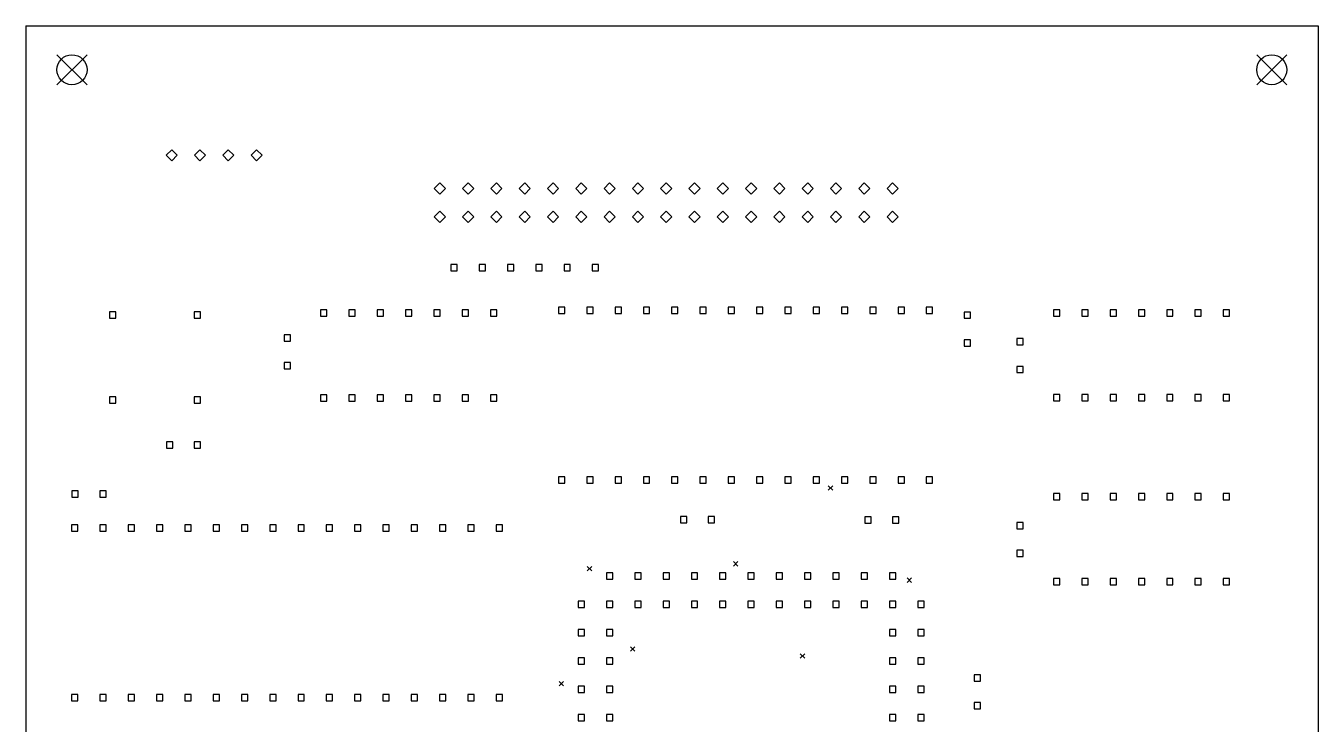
# Model space of a CAD drawing. Extents: x 98 to 216, y -166 to -40.
# Drawn here: x 100 to 216, y -102.7 to -40 of the extents above; entities that cross this region are included whole.
import ezdxf

# ---------------------------------------------------------------- set-up
doc = ezdxf.new("R2010")
doc.units = 0
doc.layers.add('BLACK', color=7, linetype='CONTINUOUS')

msp = doc.modelspace()

# ---------------------------------------------------------------- linework, layer by layer
at = {"layer": 'BLACK', "linetype": 'CONTINUOUS'}
for p, q in [((100, -40), (216, -40)), ((100, -40), (100, -135)), ((216, -40), (216, -135)), ((102.79, -42.592), (105.49, -45.292)), ((105.49, -42.592), (102.79, -45.292)), ((210.486, -42.592), (213.186, -45.292)), ((213.186, -42.592), (210.486, -45.292)), ((113.091, -51.119), (112.591, -51.619)), ((112.591, -51.619), (113.091, -52.119)), ((113.591, -51.619), (113.091, -51.119)), ((113.091, -52.119), (113.591, -51.619)), ((115.631, -51.119), (115.131, -51.619)), ((115.131, -51.619), (115.631, -52.119)), ((116.131, -51.619), (115.631, -51.119)), ((115.631, -52.119), (116.131, -51.619)), ((118.171, -51.119), (117.671, -51.619)), ((117.671, -51.619), (118.171, -52.119)), ((118.671, -51.619), (118.171, -51.119)), ((118.171, -52.119), (118.671, -51.619)), ((120.711, -51.119), (120.211, -51.619)), ((120.211, -51.619), (120.711, -52.119)), ((121.211, -51.619), (120.711, -51.119)), ((120.711, -52.119), (121.211, -51.619)), ((137.16, -54.11), (136.66, -54.61)), ((137.66, -54.61), (137.16, -54.11)), ((139.7, -54.11), (139.2, -54.61)), ((140.2, -54.61), (139.7, -54.11)), ((142.24, -54.11), (141.74, -54.61)), ((142.74, -54.61), (142.24, -54.11)), ((144.78, -54.11), (144.28, -54.61)), ((145.28, -54.61), (144.78, -54.11)), ((147.32, -54.11), (146.82, -54.61)), ((147.82, -54.61), (147.32, -54.11)), ((149.86, -54.11), (149.36, -54.61)), ((150.36, -54.61), (149.86, -54.11)), ((152.4, -54.11), (151.9, -54.61)), ((152.9, -54.61), (152.4, -54.11)), ((154.94, -54.11), (154.44, -54.61)), ((155.44, -54.61), (154.94, -54.11)), ((157.48, -54.11), (156.98, -54.61)), ((157.98, -54.61), (157.48, -54.11)), ((160.02, -54.11), (159.52, -54.61)), ((160.52, -54.61), (160.02, -54.11)), ((162.56, -54.11), (162.06, -54.61)), ((163.06, -54.61), (162.56, -54.11)), ((165.1, -54.11), (164.6, -54.61)), ((165.6, -54.61), (165.1, -54.11)), ((167.64, -54.11), (167.14, -54.61)), ((168.14, -54.61), (167.64, -54.11)), ((170.18, -54.11), (169.68, -54.61)), ((170.68, -54.61), (170.18, -54.11)), ((172.72, -54.11), (172.22, -54.61)), ((173.22, -54.61), (172.72, -54.11)), ((175.26, -54.11), (174.76, -54.61)), ((175.76, -54.61), (175.26, -54.11)), ((177.8, -54.11), (177.3, -54.61)), ((178.3, -54.61), (177.8, -54.11)), ((136.66, -54.61), (137.16, -55.11)), ((137.16, -55.11), (137.66, -54.61)), ((139.2, -54.61), (139.7, -55.11)), ((139.7, -55.11), (140.2, -54.61)), ((141.74, -54.61), (142.24, -55.11)), ((142.24, -55.11), (142.74, -54.61)), ((144.28, -54.61), (144.78, -55.11)), ((144.78, -55.11), (145.28, -54.61)), ((146.82, -54.61), (147.32, -55.11)), ((147.32, -55.11), (147.82, -54.61)), ((149.36, -54.61), (149.86, -55.11)), ((149.86, -55.11), (150.36, -54.61)), ((151.9, -54.61), (152.4, -55.11)), ((152.4, -55.11), (152.9, -54.61)), ((154.44, -54.61), (154.94, -55.11)), ((154.94, -55.11), (155.44, -54.61)), ((156.98, -54.61), (157.48, -55.11)), ((157.48, -55.11), (157.98, -54.61)), ((159.52, -54.61), (160.02, -55.11)), ((160.02, -55.11), (160.52, -54.61)), ((162.06, -54.61), (162.56, -55.11)), ((162.56, -55.11), (163.06, -54.61)), ((164.6, -54.61), (165.1, -55.11)), ((165.1, -55.11), (165.6, -54.61)), ((167.14, -54.61), (167.64, -55.11)), ((167.64, -55.11), (168.14, -54.61)), ((169.68, -54.61), (170.18, -55.11)), ((170.18, -55.11), (170.68, -54.61)), ((172.22, -54.61), (172.72, -55.11)), ((172.72, -55.11), (173.22, -54.61)), ((174.76, -54.61), (175.26, -55.11)), ((175.26, -55.11), (175.76, -54.61)), ((177.3, -54.61), (177.8, -55.11)), ((177.8, -55.11), (178.3, -54.61)), ((137.16, -56.65), (136.66, -57.15)), ((137.66, -57.15), (137.16, -56.65)), ((139.7, -56.65), (139.2, -57.15)), ((140.2, -57.15), (139.7, -56.65)), ((142.24, -56.65), (141.74, -57.15)), ((142.74, -57.15), (142.24, -56.65)), ((144.78, -56.65), (144.28, -57.15)), ((145.28, -57.15), (144.78, -56.65)), ((147.32, -56.65), (146.82, -57.15)), ((147.82, -57.15), (147.32, -56.65)), ((149.86, -56.65), (149.36, -57.15)), ((150.36, -57.15), (149.86, -56.65)), ((152.4, -56.65), (151.9, -57.15)), ((152.9, -57.15), (152.4, -56.65)), ((154.94, -56.65), (154.44, -57.15)), ((155.44, -57.15), (154.94, -56.65)), ((157.48, -56.65), (156.98, -57.15)), ((157.98, -57.15), (157.48, -56.65)), ((160.02, -56.65), (159.52, -57.15)), ((160.52, -57.15), (160.02, -56.65)), ((162.56, -56.65), (162.06, -57.15)), ((163.06, -57.15), (162.56, -56.65)), ((165.1, -56.65), (164.6, -57.15)), ((165.6, -57.15), (165.1, -56.65)), ((167.64, -56.65), (167.14, -57.15)), ((168.14, -57.15), (167.64, -56.65)), ((170.18, -56.65), (169.68, -57.15)), ((170.68, -57.15), (170.18, -56.65)), ((172.72, -56.65), (172.22, -57.15)), ((173.22, -57.15), (172.72, -56.65)), ((175.26, -56.65), (174.76, -57.15)), ((175.76, -57.15), (175.26, -56.65)), ((177.8, -56.65), (177.3, -57.15)), ((178.3, -57.15), (177.8, -56.65)), ((136.66, -57.15), (137.16, -57.65)), ((137.16, -57.65), (137.66, -57.15)), ((139.2, -57.15), (139.7, -57.65)), ((139.7, -57.65), (140.2, -57.15)), ((141.74, -57.15), (142.24, -57.65)), ((142.24, -57.65), (142.74, -57.15)), ((144.28, -57.15), (144.78, -57.65)), ((144.78, -57.65), (145.28, -57.15)), ((146.82, -57.15), (147.32, -57.65)), ((147.32, -57.65), (147.82, -57.15)), ((149.36, -57.15), (149.86, -57.65)), ((149.86, -57.65), (150.36, -57.15)), ((151.9, -57.15), (152.4, -57.65)), ((152.4, -57.65), (152.9, -57.15)), ((154.44, -57.15), (154.94, -57.65)), ((154.94, -57.65), (155.44, -57.15)), ((156.98, -57.15), (157.48, -57.65)), ((157.48, -57.65), (157.98, -57.15)), ((159.52, -57.15), (160.02, -57.65)), ((160.02, -57.65), (160.52, -57.15)), ((162.06, -57.15), (162.56, -57.65)), ((162.56, -57.65), (163.06, -57.15)), ((164.6, -57.15), (165.1, -57.65)), ((165.1, -57.65), (165.6, -57.15)), ((167.14, -57.15), (167.64, -57.65)), ((167.64, -57.65), (168.14, -57.15)), ((169.68, -57.15), (170.18, -57.65)), ((170.18, -57.65), (170.68, -57.15)), ((172.22, -57.15), (172.72, -57.65)), ((172.72, -57.65), (173.22, -57.15)), ((174.76, -57.15), (175.26, -57.65)), ((175.26, -57.65), (175.76, -57.15)), ((177.3, -57.15), (177.8, -57.65)), ((177.8, -57.65), (178.3, -57.15)), ((138.713, -61.4392), (138.147, -61.4392)), ((138.147, -61.4392), (138.147, -62.0048)), ((138.713, -62.0048), (138.713, -61.4392)), ((141.253, -61.4392), (140.687, -61.4392)), ((140.687, -61.4392), (140.687, -62.0048)), ((141.253, -62.0048), (141.253, -61.4392)), ((143.793, -61.4392), (143.227, -61.4392)), ((143.227, -61.4392), (143.227, -62.0048)), ((143.793, -62.0048), (143.793, -61.4392)), ((146.333, -61.4392), (145.767, -61.4392)), ((145.767, -61.4392), (145.767, -62.0048)), ((146.333, -62.0048), (146.333, -61.4392)), ((148.873, -61.4392), (148.307, -61.4392)), ((148.307, -61.4392), (148.307, -62.0048)), ((148.873, -62.0048), (148.873, -61.4392)), ((151.413, -61.4392), (150.847, -61.4392)), ((150.847, -61.4392), (150.847, -62.0048)), ((151.413, -62.0048), (151.413, -61.4392)), ((138.147, -62.0048), (138.713, -62.0048)), ((140.687, -62.0048), (141.253, -62.0048)), ((143.227, -62.0048), (143.793, -62.0048)), ((145.767, -62.0048), (146.333, -62.0048)), ((148.307, -62.0048), (148.873, -62.0048)), ((150.847, -62.0048), (151.413, -62.0048)), ((108.063, -65.6892), (107.497, -65.6892)), ((107.497, -65.6892), (107.497, -66.2548)), ((108.063, -66.2548), (108.063, -65.6892)), ((115.683, -65.6892), (115.117, -65.6892)), ((115.117, -65.6892), (115.117, -66.2548)), ((115.683, -66.2548), (115.683, -65.6892)), ((127.029, -65.5032), (126.463, -65.5032)), ((126.463, -65.5032), (126.463, -66.0688)), ((126.463, -66.0688), (127.029, -66.0688)), ((127.029, -66.0688), (127.029, -65.5032)), ((129.569, -65.5032), (129.003, -65.5032)), ((129.003, -65.5032), (129.003, -66.0688)), ((129.003, -66.0688), (129.569, -66.0688)), ((129.569, -66.0688), (129.569, -65.5032)), ((132.109, -65.5032), (131.543, -65.5032)), ((131.543, -65.5032), (131.543, -66.0688)), ((131.543, -66.0688), (132.109, -66.0688)), ((132.109, -66.0688), (132.109, -65.5032)), ((134.649, -65.5032), (134.083, -65.5032)), ((134.083, -65.5032), (134.083, -66.0688)), ((134.083, -66.0688), (134.649, -66.0688)), ((134.649, -66.0688), (134.649, -65.5032)), ((137.189, -65.5032), (136.623, -65.5032)), ((136.623, -65.5032), (136.623, -66.0688)), ((136.623, -66.0688), (137.189, -66.0688)), ((137.189, -66.0688), (137.189, -65.5032)), ((139.729, -65.5032), (139.163, -65.5032)), ((139.163, -65.5032), (139.163, -66.0688)), ((139.163, -66.0688), (139.729, -66.0688)), ((139.729, -66.0688), (139.729, -65.5032)), ((142.269, -65.5032), (141.703, -65.5032)), ((141.703, -65.5032), (141.703, -66.0688)), ((141.703, -66.0688), (142.269, -66.0688)), ((142.269, -66.0688), (142.269, -65.5032)), ((148.375, -65.2542), (147.809, -65.2542)), ((147.809, -65.2542), (147.809, -65.8198)), ((147.809, -65.8198), (148.375, -65.8198)), ((148.375, -65.8198), (148.375, -65.2542)), ((150.915, -65.2542), (150.349, -65.2542)), ((150.349, -65.2542), (150.349, -65.8198)), ((150.349, -65.8198), (150.915, -65.8198)), ((150.915, -65.8198), (150.915, -65.2542)), ((153.455, -65.2542), (152.889, -65.2542)), ((152.889, -65.2542), (152.889, -65.8198)), ((152.889, -65.8198), (153.455, -65.8198)), ((153.455, -65.8198), (153.455, -65.2542)), ((155.995, -65.2542), (155.429, -65.2542)), ((155.429, -65.2542), (155.429, -65.8198)), ((155.429, -65.8198), (155.995, -65.8198)), ((155.995, -65.8198), (155.995, -65.2542)), ((158.535, -65.2542), (157.969, -65.2542)), ((157.969, -65.2542), (157.969, -65.8198)), ((157.969, -65.8198), (158.535, -65.8198)), ((158.535, -65.8198), (158.535, -65.2542)), ((161.075, -65.2542), (160.509, -65.2542)), ((160.509, -65.2542), (160.509, -65.8198)), ((160.509, -65.8198), (161.075, -65.8198)), ((161.075, -65.8198), (161.075, -65.2542)), ((163.615, -65.2542), (163.049, -65.2542)), ((163.049, -65.2542), (163.049, -65.8198)), ((163.049, -65.8198), (163.615, -65.8198)), ((163.615, -65.8198), (163.615, -65.2542)), ((166.155, -65.2542), (165.589, -65.2542)), ((165.589, -65.2542), (165.589, -65.8198)), ((165.589, -65.8198), (166.155, -65.8198)), ((166.155, -65.8198), (166.155, -65.2542)), ((168.695, -65.2542), (168.129, -65.2542)), ((168.129, -65.2542), (168.129, -65.8198)), ((168.129, -65.8198), (168.695, -65.8198)), ((168.695, -65.8198), (168.695, -65.2542)), ((171.235, -65.2542), (170.669, -65.2542)), ((170.669, -65.2542), (170.669, -65.8198)), ((170.669, -65.8198), (171.235, -65.8198)), ((171.235, -65.8198), (171.235, -65.2542)), ((173.775, -65.2542), (173.209, -65.2542)), ((173.209, -65.2542), (173.209, -65.8198)), ((173.209, -65.8198), (173.775, -65.8198)), ((173.775, -65.8198), (173.775, -65.2542)), ((176.315, -65.2542), (175.749, -65.2542)), ((175.749, -65.2542), (175.749, -65.8198)), ((175.749, -65.8198), (176.315, -65.8198)), ((176.315, -65.8198), (176.315, -65.2542)), ((178.855, -65.2542), (178.289, -65.2542)), ((178.289, -65.2542), (178.289, -65.8198)), ((178.289, -65.8198), (178.855, -65.8198)), ((178.855, -65.8198), (178.855, -65.2542)), ((181.395, -65.2542), (180.829, -65.2542)), ((180.829, -65.2542), (180.829, -65.8198)), ((180.829, -65.8198), (181.395, -65.8198)), ((181.395, -65.8198), (181.395, -65.2542)), ((184.788, -65.6956), (184.223, -65.6956)), ((184.223, -65.6956), (184.223, -66.2612)), ((184.788, -66.2612), (184.788, -65.6956)), ((192.81, -65.4932), (192.244, -65.4932)), ((192.244, -65.4932), (192.244, -66.0588)), ((192.244, -66.0588), (192.81, -66.0588)), ((192.81, -66.0588), (192.81, -65.4932)), ((195.35, -65.4932), (194.784, -65.4932)), ((194.784, -65.4932), (194.784, -66.0588)), ((194.784, -66.0588), (195.35, -66.0588)), ((195.35, -66.0588), (195.35, -65.4932)), ((197.89, -65.4932), (197.324, -65.4932)), ((197.324, -65.4932), (197.324, -66.0588)), ((197.324, -66.0588), (197.89, -66.0588)), ((197.89, -66.0588), (197.89, -65.4932)), ((200.43, -65.4932), (199.864, -65.4932)), ((199.864, -65.4932), (199.864, -66.0588)), ((199.864, -66.0588), (200.43, -66.0588)), ((200.43, -66.0588), (200.43, -65.4932)), ((202.97, -65.4932), (202.404, -65.4932)), ((202.404, -65.4932), (202.404, -66.0588)), ((202.404, -66.0588), (202.97, -66.0588)), ((202.97, -66.0588), (202.97, -65.4932)), ((205.51, -65.4932), (204.944, -65.4932)), ((204.944, -65.4932), (204.944, -66.0588)), ((204.944, -66.0588), (205.51, -66.0588)), ((205.51, -66.0588), (205.51, -65.4932)), ((208.05, -65.4932), (207.484, -65.4932)), ((207.484, -65.4932), (207.484, -66.0588)), ((207.484, -66.0588), (208.05, -66.0588)), ((208.05, -66.0588), (208.05, -65.4932)), ((107.497, -66.2548), (108.063, -66.2548)), ((115.117, -66.2548), (115.683, -66.2548)), ((184.223, -66.2612), (184.788, -66.2612)), ((123.752, -67.7384), (123.187, -67.7384)), ((123.187, -67.7384), (123.187, -68.304)), ((123.187, -68.304), (123.752, -68.304)), ((123.752, -68.304), (123.752, -67.7384)), ((184.788, -68.1956), (184.223, -68.1956)), ((184.223, -68.1956), (184.223, -68.7612)), ((184.788, -68.7612), (184.788, -68.1956)), ((189.508, -68.0732), (188.942, -68.0732)), ((188.942, -68.0732), (188.942, -68.6388)), ((189.508, -68.6388), (189.508, -68.0732)), ((184.223, -68.7612), (184.788, -68.7612)), ((188.942, -68.6388), (189.508, -68.6388)), ((123.752, -70.2384), (123.187, -70.2384)), ((123.187, -70.2384), (123.187, -70.804)), ((123.752, -70.804), (123.752, -70.2384)), ((189.508, -70.5732), (188.942, -70.5732)), ((188.942, -70.5732), (188.942, -71.1388)), ((189.508, -71.1388), (189.508, -70.5732)), ((123.187, -70.804), (123.752, -70.804)), ((188.942, -71.1388), (189.508, -71.1388)), ((108.063, -73.3092), (107.497, -73.3092)), ((107.497, -73.3092), (107.497, -73.8748)), ((107.497, -73.8748), (108.063, -73.8748)), ((108.063, -73.8748), (108.063, -73.3092)), ((115.683, -73.3092), (115.117, -73.3092)), ((115.117, -73.3092), (115.117, -73.8748)), ((115.117, -73.8748), (115.683, -73.8748)), ((115.683, -73.8748), (115.683, -73.3092)), ((127.029, -73.1232), (126.463, -73.1232)), ((126.463, -73.1232), (126.463, -73.6888)), ((126.463, -73.6888), (127.029, -73.6888)), ((127.029, -73.6888), (127.029, -73.1232)), ((129.569, -73.1232), (129.003, -73.1232)), ((129.003, -73.1232), (129.003, -73.6888)), ((129.003, -73.6888), (129.569, -73.6888)), ((129.569, -73.6888), (129.569, -73.1232)), ((132.109, -73.1232), (131.543, -73.1232)), ((131.543, -73.1232), (131.543, -73.6888)), ((131.543, -73.6888), (132.109, -73.6888)), ((132.109, -73.6888), (132.109, -73.1232)), ((134.649, -73.1232), (134.083, -73.1232)), ((134.083, -73.1232), (134.083, -73.6888)), ((134.083, -73.6888), (134.649, -73.6888)), ((134.649, -73.6888), (134.649, -73.1232)), ((137.189, -73.1232), (136.623, -73.1232)), ((136.623, -73.1232), (136.623, -73.6888)), ((136.623, -73.6888), (137.189, -73.6888)), ((137.189, -73.6888), (137.189, -73.1232)), ((139.729, -73.1232), (139.163, -73.1232)), ((139.163, -73.1232), (139.163, -73.6888)), ((139.163, -73.6888), (139.729, -73.6888)), ((139.729, -73.6888), (139.729, -73.1232)), ((142.269, -73.1232), (141.703, -73.1232)), ((141.703, -73.1232), (141.703, -73.6888)), ((141.703, -73.6888), (142.269, -73.6888)), ((142.269, -73.6888), (142.269, -73.1232)), ((192.81, -73.1132), (192.244, -73.1132)), ((192.244, -73.1132), (192.244, -73.6788)), ((192.244, -73.6788), (192.81, -73.6788)), ((192.81, -73.6788), (192.81, -73.1132)), ((195.35, -73.1132), (194.784, -73.1132)), ((194.784, -73.1132), (194.784, -73.6788)), ((194.784, -73.6788), (195.35, -73.6788)), ((195.35, -73.6788), (195.35, -73.1132)), ((197.89, -73.1132), (197.324, -73.1132)), ((197.324, -73.1132), (197.324, -73.6788)), ((197.324, -73.6788), (197.89, -73.6788)), ((197.89, -73.6788), (197.89, -73.1132)), ((200.43, -73.1132), (199.864, -73.1132)), ((199.864, -73.1132), (199.864, -73.6788)), ((199.864, -73.6788), (200.43, -73.6788)), ((200.43, -73.6788), (200.43, -73.1132)), ((202.97, -73.1132), (202.404, -73.1132)), ((202.404, -73.1132), (202.404, -73.6788)), ((202.404, -73.6788), (202.97, -73.6788)), ((202.97, -73.6788), (202.97, -73.1132)), ((205.51, -73.1132), (204.944, -73.1132)), ((204.944, -73.1132), (204.944, -73.6788)), ((204.944, -73.6788), (205.51, -73.6788)), ((205.51, -73.6788), (205.51, -73.1132)), ((208.05, -73.1132), (207.484, -73.1132)), ((207.484, -73.1132), (207.484, -73.6788)), ((207.484, -73.6788), (208.05, -73.6788)), ((208.05, -73.6788), (208.05, -73.1132)), ((113.18, -77.3396), (112.615, -77.3396)), ((112.615, -77.3396), (112.615, -77.9052)), ((113.18, -77.9052), (113.18, -77.3396)), ((115.68, -77.3396), (115.115, -77.3396)), ((115.115, -77.3396), (115.115, -77.9052)), ((115.68, -77.9052), (115.68, -77.3396)), ((112.615, -77.9052), (113.18, -77.9052)), ((115.115, -77.9052), (115.68, -77.9052)), ((148.375, -80.4942), (147.809, -80.4942)), ((147.809, -80.4942), (147.809, -81.0598)), ((147.809, -81.0598), (148.375, -81.0598)), ((148.375, -81.0598), (148.375, -80.4942)), ((150.915, -80.4942), (150.349, -80.4942)), ((150.349, -80.4942), (150.349, -81.0598)), ((150.349, -81.0598), (150.915, -81.0598)), ((150.915, -81.0598), (150.915, -80.4942)), ((153.455, -80.4942), (152.889, -80.4942)), ((152.889, -80.4942), (152.889, -81.0598)), ((152.889, -81.0598), (153.455, -81.0598)), ((153.455, -81.0598), (153.455, -80.4942)), ((155.995, -80.4942), (155.429, -80.4942)), ((155.429, -80.4942), (155.429, -81.0598)), ((155.429, -81.0598), (155.995, -81.0598)), ((155.995, -81.0598), (155.995, -80.4942)), ((158.535, -80.4942), (157.969, -80.4942)), ((157.969, -80.4942), (157.969, -81.0598)), ((157.969, -81.0598), (158.535, -81.0598)), ((158.535, -81.0598), (158.535, -80.4942)), ((161.075, -80.4942), (160.509, -80.4942)), ((160.509, -80.4942), (160.509, -81.0598)), ((160.509, -81.0598), (161.075, -81.0598)), ((161.075, -81.0598), (161.075, -80.4942)), ((163.615, -80.4942), (163.049, -80.4942)), ((163.049, -80.4942), (163.049, -81.0598)), ((163.049, -81.0598), (163.615, -81.0598)), ((163.615, -81.0598), (163.615, -80.4942)), ((166.155, -80.4942), (165.589, -80.4942)), ((165.589, -80.4942), (165.589, -81.0598)), ((165.589, -81.0598), (166.155, -81.0598)), ((166.155, -81.0598), (166.155, -80.4942)), ((168.695, -80.4942), (168.129, -80.4942)), ((168.129, -80.4942), (168.129, -81.0598)), ((168.129, -81.0598), (168.695, -81.0598)), ((168.695, -81.0598), (168.695, -80.4942)), ((171.235, -80.4942), (170.669, -80.4942)), ((170.669, -80.4942), (170.669, -81.0598)), ((170.669, -81.0598), (171.235, -81.0598)), ((171.235, -81.0598), (171.235, -80.4942)), ((173.775, -80.4942), (173.209, -80.4942)), ((173.209, -80.4942), (173.209, -81.0598)), ((173.209, -81.0598), (173.775, -81.0598)), ((173.775, -81.0598), (173.775, -80.4942)), ((176.315, -80.4942), (175.749, -80.4942)), ((175.749, -80.4942), (175.749, -81.0598)), ((175.749, -81.0598), (176.315, -81.0598)), ((176.315, -81.0598), (176.315, -80.4942)), ((178.855, -80.4942), (178.289, -80.4942)), ((178.289, -80.4942), (178.289, -81.0598)), ((178.289, -81.0598), (178.855, -81.0598)), ((178.855, -81.0598), (178.855, -80.4942)), ((181.395, -80.4942), (180.829, -80.4942)), ((180.829, -80.4942), (180.829, -81.0598)), ((180.829, -81.0598), (181.395, -81.0598)), ((181.395, -81.0598), (181.395, -80.4942)), ((104.697, -81.7592), (104.131, -81.7592)), ((104.131, -81.7592), (104.131, -82.3248)), ((104.131, -82.3248), (104.697, -82.3248)), ((104.697, -82.3248), (104.697, -81.7592)), ((107.197, -81.7592), (106.631, -81.7592)), ((106.631, -81.7592), (106.631, -82.3248)), ((106.631, -82.3248), (107.197, -82.3248)), ((107.197, -82.3248), (107.197, -81.7592)), ((172.022, -81.2964), (172.422, -81.6964)), ((172.422, -81.2964), (172.022, -81.6964)), ((192.81, -82.0032), (192.244, -82.0032)), ((192.244, -82.0032), (192.244, -82.5688)), ((192.81, -82.5688), (192.81, -82.0032)), ((195.35, -82.0032), (194.784, -82.0032)), ((194.784, -82.0032), (194.784, -82.5688)), ((195.35, -82.5688), (195.35, -82.0032)), ((197.89, -82.0032), (197.324, -82.0032)), ((197.324, -82.0032), (197.324, -82.5688)), ((197.89, -82.5688), (197.89, -82.0032)), ((200.43, -82.0032), (199.864, -82.0032)), ((199.864, -82.0032), (199.864, -82.5688)), ((200.43, -82.5688), (200.43, -82.0032)), ((202.97, -82.0032), (202.404, -82.0032)), ((202.404, -82.0032), (202.404, -82.5688)), ((202.97, -82.5688), (202.97, -82.0032)), ((205.51, -82.0032), (204.944, -82.0032)), ((204.944, -82.0032), (204.944, -82.5688)), ((205.51, -82.5688), (205.51, -82.0032)), ((208.05, -82.0032), (207.484, -82.0032)), ((207.484, -82.0032), (207.484, -82.5688)), ((208.05, -82.5688), (208.05, -82.0032)), ((192.244, -82.5688), (192.81, -82.5688)), ((194.784, -82.5688), (195.35, -82.5688)), ((197.324, -82.5688), (197.89, -82.5688)), ((199.864, -82.5688), (200.43, -82.5688)), ((202.404, -82.5688), (202.97, -82.5688)), ((204.944, -82.5688), (205.51, -82.5688)), ((207.484, -82.5688), (208.05, -82.5688)), ((159.327, -84.0452), (158.761, -84.0452)), ((158.761, -84.0452), (158.761, -84.6108)), ((158.761, -84.6108), (159.327, -84.6108)), ((159.327, -84.6108), (159.327, -84.0452)), ((161.827, -84.0452), (161.261, -84.0452)), ((161.261, -84.0452), (161.261, -84.6108)), ((161.261, -84.6108), (161.827, -84.6108)), ((161.827, -84.6108), (161.827, -84.0452)), ((175.868, -84.096), (175.302, -84.096)), ((175.302, -84.096), (175.302, -84.6616)), ((175.302, -84.6616), (175.868, -84.6616)), ((175.868, -84.6616), (175.868, -84.096)), ((178.368, -84.096), (177.802, -84.096)), ((177.802, -84.096), (177.802, -84.6616)), ((177.802, -84.6616), (178.368, -84.6616)), ((178.368, -84.6616), (178.368, -84.096)), ((189.508, -84.5832), (188.942, -84.5832)), ((188.942, -84.5832), (188.942, -85.1488)), ((189.508, -85.1488), (189.508, -84.5832)), ((104.677, -84.8072), (104.111, -84.8072)), ((104.111, -84.8072), (104.111, -85.3728)), ((104.111, -85.3728), (104.677, -85.3728)), ((104.677, -85.3728), (104.677, -84.8072)), ((107.217, -84.8072), (106.651, -84.8072)), ((106.651, -84.8072), (106.651, -85.3728)), ((106.651, -85.3728), (107.217, -85.3728)), ((107.217, -85.3728), (107.217, -84.8072)), ((109.757, -84.8072), (109.191, -84.8072)), ((109.191, -84.8072), (109.191, -85.3728)), ((109.191, -85.3728), (109.757, -85.3728)), ((109.757, -85.3728), (109.757, -84.8072)), ((112.297, -84.8072), (111.731, -84.8072)), ((111.731, -84.8072), (111.731, -85.3728)), ((111.731, -85.3728), (112.297, -85.3728)), ((112.297, -85.3728), (112.297, -84.8072)), ((114.837, -84.8072), (114.271, -84.8072)), ((114.271, -84.8072), (114.271, -85.3728)), ((114.271, -85.3728), (114.837, -85.3728)), ((114.837, -85.3728), (114.837, -84.8072)), ((117.377, -84.8072), (116.811, -84.8072)), ((116.811, -84.8072), (116.811, -85.3728)), ((116.811, -85.3728), (117.377, -85.3728)), ((117.377, -85.3728), (117.377, -84.8072)), ((119.917, -84.8072), (119.351, -84.8072)), ((119.351, -84.8072), (119.351, -85.3728)), ((119.351, -85.3728), (119.917, -85.3728)), ((119.917, -85.3728), (119.917, -84.8072)), ((122.457, -84.8072), (121.891, -84.8072)), ((121.891, -84.8072), (121.891, -85.3728)), ((121.891, -85.3728), (122.457, -85.3728)), ((122.457, -85.3728), (122.457, -84.8072)), ((124.997, -84.8072), (124.431, -84.8072)), ((124.431, -84.8072), (124.431, -85.3728)), ((124.431, -85.3728), (124.997, -85.3728)), ((124.997, -85.3728), (124.997, -84.8072)), ((127.537, -84.8072), (126.971, -84.8072)), ((126.971, -84.8072), (126.971, -85.3728)), ((126.971, -85.3728), (127.537, -85.3728)), ((127.537, -85.3728), (127.537, -84.8072)), ((130.077, -84.8072), (129.511, -84.8072)), ((129.511, -84.8072), (129.511, -85.3728)), ((129.511, -85.3728), (130.077, -85.3728)), ((130.077, -85.3728), (130.077, -84.8072)), ((132.617, -84.8072), (132.051, -84.8072)), ((132.051, -84.8072), (132.051, -85.3728)), ((132.051, -85.3728), (132.617, -85.3728)), ((132.617, -85.3728), (132.617, -84.8072)), ((135.157, -84.8072), (134.591, -84.8072)), ((134.591, -84.8072), (134.591, -85.3728)), ((134.591, -85.3728), (135.157, -85.3728)), ((135.157, -85.3728), (135.157, -84.8072)), ((137.697, -84.8072), (137.131, -84.8072)), ((137.131, -84.8072), (137.131, -85.3728)), ((137.131, -85.3728), (137.697, -85.3728)), ((137.697, -85.3728), (137.697, -84.8072)), ((140.237, -84.8072), (139.671, -84.8072)), ((139.671, -84.8072), (139.671, -85.3728)), ((139.671, -85.3728), (140.237, -85.3728)), ((140.237, -85.3728), (140.237, -84.8072)), ((142.777, -84.8072), (142.211, -84.8072)), ((142.211, -84.8072), (142.211, -85.3728)), ((142.211, -85.3728), (142.777, -85.3728)), ((142.777, -85.3728), (142.777, -84.8072)), ((188.942, -85.1488), (189.508, -85.1488)), ((163.516, -88.105), (163.916, -88.505)), ((163.916, -88.105), (163.516, -88.505)), ((189.508, -87.0832), (188.942, -87.0832)), ((188.942, -87.0832), (188.942, -87.6488)), ((188.942, -87.6488), (189.508, -87.6488)), ((189.508, -87.6488), (189.508, -87.0832)), ((150.39, -88.5336), (150.79, -88.9336)), ((150.79, -88.5336), (150.39, -88.9336)), ((152.683, -89.1252), (152.117, -89.1252)), ((152.117, -89.1252), (152.117, -89.6908)), ((152.683, -89.6908), (152.683, -89.1252)), ((155.223, -89.1252), (154.657, -89.1252)), ((154.657, -89.1252), (154.657, -89.6908)), ((155.223, -89.6908), (155.223, -89.1252)), ((157.763, -89.1252), (157.197, -89.1252)), ((157.197, -89.1252), (157.197, -89.6908)), ((157.763, -89.6908), (157.763, -89.1252)), ((160.303, -89.1252), (159.737, -89.1252)), ((159.737, -89.1252), (159.737, -89.6908)), ((160.303, -89.6908), (160.303, -89.1252)), ((162.843, -89.1252), (162.277, -89.1252)), ((162.277, -89.1252), (162.277, -89.6908)), ((162.843, -89.6908), (162.843, -89.1252)), ((165.383, -89.1252), (164.817, -89.1252)), ((164.817, -89.1252), (164.817, -89.6908)), ((165.383, -89.6908), (165.383, -89.1252)), ((167.923, -89.1252), (167.357, -89.1252)), ((167.357, -89.1252), (167.357, -89.6908)), ((167.923, -89.6908), (167.923, -89.1252)), ((170.463, -89.1252), (169.897, -89.1252)), ((169.897, -89.1252), (169.897, -89.6908)), ((170.463, -89.6908), (170.463, -89.1252)), ((173.003, -89.1252), (172.437, -89.1252)), ((172.437, -89.1252), (172.437, -89.6908)), ((173.003, -89.6908), (173.003, -89.1252)), ((175.543, -89.1252), (174.977, -89.1252)), ((174.977, -89.1252), (174.977, -89.6908)), ((175.543, -89.6908), (175.543, -89.1252)), ((178.083, -89.1252), (177.517, -89.1252)), ((177.517, -89.1252), (177.517, -89.6908)), ((178.083, -89.6908), (178.083, -89.1252)), ((152.117, -89.6908), (152.683, -89.6908)), ((154.657, -89.6908), (155.223, -89.6908)), ((157.197, -89.6908), (157.763, -89.6908)), ((159.737, -89.6908), (160.303, -89.6908)), ((162.277, -89.6908), (162.843, -89.6908)), ((164.817, -89.6908), (165.383, -89.6908)), ((167.357, -89.6908), (167.923, -89.6908)), ((169.897, -89.6908), (170.463, -89.6908)), ((172.437, -89.6908), (173.003, -89.6908)), ((174.977, -89.6908), (175.543, -89.6908)), ((177.517, -89.6908), (178.083, -89.6908)), ((179.103, -89.5728), (179.504, -89.9728)), ((179.504, -89.5728), (179.103, -89.9728)), ((192.81, -89.6232), (192.244, -89.6232)), ((192.244, -89.6232), (192.244, -90.1888)), ((192.244, -90.1888), (192.81, -90.1888)), ((192.81, -90.1888), (192.81, -89.6232)), ((195.35, -89.6232), (194.784, -89.6232)), ((194.784, -89.6232), (194.784, -90.1888)), ((194.784, -90.1888), (195.35, -90.1888)), ((195.35, -90.1888), (195.35, -89.6232)), ((197.89, -89.6232), (197.324, -89.6232)), ((197.324, -89.6232), (197.324, -90.1888)), ((197.324, -90.1888), (197.89, -90.1888)), ((197.89, -90.1888), (197.89, -89.6232)), ((200.43, -89.6232), (199.864, -89.6232)), ((199.864, -89.6232), (199.864, -90.1888)), ((199.864, -90.1888), (200.43, -90.1888)), ((200.43, -90.1888), (200.43, -89.6232)), ((202.97, -89.6232), (202.404, -89.6232)), ((202.404, -89.6232), (202.404, -90.1888)), ((202.404, -90.1888), (202.97, -90.1888)), ((202.97, -90.1888), (202.97, -89.6232)), ((205.51, -89.6232), (204.944, -89.6232)), ((204.944, -89.6232), (204.944, -90.1888)), ((204.944, -90.1888), (205.51, -90.1888)), ((205.51, -90.1888), (205.51, -89.6232)), ((208.05, -89.6232), (207.484, -89.6232)), ((207.484, -89.6232), (207.484, -90.1888)), ((207.484, -90.1888), (208.05, -90.1888)), ((208.05, -90.1888), (208.05, -89.6232)), ((150.143, -91.6652), (149.577, -91.6652)), ((149.577, -91.6652), (149.577, -92.2308)), ((149.577, -92.2308), (150.143, -92.2308)), ((150.143, -92.2308), (150.143, -91.6652)), ((152.683, -91.6652), (152.117, -91.6652)), ((152.117, -91.6652), (152.117, -92.2308)), ((152.117, -92.2308), (152.683, -92.2308)), ((152.683, -92.2308), (152.683, -91.6652)), ((155.223, -91.6652), (154.657, -91.6652)), ((154.657, -91.6652), (154.657, -92.2308)), ((154.657, -92.2308), (155.223, -92.2308)), ((155.223, -92.2308), (155.223, -91.6652)), ((157.763, -91.6652), (157.197, -91.6652)), ((157.197, -91.6652), (157.197, -92.2308)), ((157.197, -92.2308), (157.763, -92.2308)), ((157.763, -92.2308), (157.763, -91.6652)), ((160.303, -91.6652), (159.737, -91.6652)), ((159.737, -91.6652), (159.737, -92.2308)), ((159.737, -92.2308), (160.303, -92.2308)), ((160.303, -92.2308), (160.303, -91.6652)), ((162.843, -91.6652), (162.277, -91.6652)), ((162.277, -91.6652), (162.277, -92.2308)), ((162.277, -92.2308), (162.843, -92.2308)), ((162.843, -92.2308), (162.843, -91.6652)), ((165.383, -91.6652), (164.817, -91.6652)), ((164.817, -91.6652), (164.817, -92.2308)), ((164.817, -92.2308), (165.383, -92.2308)), ((165.383, -92.2308), (165.383, -91.6652)), ((167.923, -91.6652), (167.357, -91.6652)), ((167.357, -91.6652), (167.357, -92.2308)), ((167.357, -92.2308), (167.923, -92.2308)), ((167.923, -92.2308), (167.923, -91.6652)), ((170.463, -91.6652), (169.897, -91.6652)), ((169.897, -91.6652), (169.897, -92.2308)), ((169.897, -92.2308), (170.463, -92.2308)), ((170.463, -92.2308), (170.463, -91.6652)), ((173.003, -91.6652), (172.437, -91.6652)), ((172.437, -91.6652), (172.437, -92.2308)), ((172.437, -92.2308), (173.003, -92.2308)), ((173.003, -92.2308), (173.003, -91.6652)), ((175.543, -91.6652), (174.977, -91.6652)), ((174.977, -91.6652), (174.977, -92.2308)), ((174.977, -92.2308), (175.543, -92.2308)), ((175.543, -92.2308), (175.543, -91.6652)), ((178.083, -91.6652), (177.517, -91.6652)), ((177.517, -91.6652), (177.517, -92.2308)), ((177.517, -92.2308), (178.083, -92.2308)), ((178.083, -92.2308), (178.083, -91.6652)), ((180.623, -91.6652), (180.057, -91.6652)), ((180.057, -91.6652), (180.057, -92.2308)), ((180.057, -92.2308), (180.623, -92.2308)), ((180.623, -92.2308), (180.623, -91.6652)), ((150.143, -94.2052), (149.577, -94.2052)), ((149.577, -94.2052), (149.577, -94.7708)), ((149.577, -94.7708), (150.143, -94.7708)), ((150.143, -94.7708), (150.143, -94.2052)), ((152.683, -94.2052), (152.117, -94.2052)), ((152.117, -94.2052), (152.117, -94.7708)), ((152.117, -94.7708), (152.683, -94.7708)), ((152.683, -94.7708), (152.683, -94.2052)), ((178.083, -94.2052), (177.517, -94.2052)), ((177.517, -94.2052), (177.517, -94.7708)), ((177.517, -94.7708), (178.083, -94.7708)), ((178.083, -94.7708), (178.083, -94.2052)), ((180.623, -94.2052), (180.057, -94.2052)), ((180.057, -94.2052), (180.057, -94.7708)), ((180.057, -94.7708), (180.623, -94.7708)), ((180.623, -94.7708), (180.623, -94.2052)), ((154.267, -95.7545), (154.667, -96.1545)), ((154.667, -95.7545), (154.267, -96.1545)), ((150.143, -96.7452), (149.577, -96.7452)), ((149.577, -96.7452), (149.577, -97.3108)), ((149.577, -97.3108), (150.143, -97.3108)), ((150.143, -97.3108), (150.143, -96.7452)), ((152.683, -96.7452), (152.117, -96.7452)), ((152.117, -96.7452), (152.117, -97.3108)), ((152.117, -97.3108), (152.683, -97.3108)), ((152.683, -97.3108), (152.683, -96.7452)), ((169.512, -96.3859), (169.912, -96.7859)), ((169.912, -96.3859), (169.512, -96.7859)), ((178.083, -96.7452), (177.517, -96.7452)), ((177.517, -96.7452), (177.517, -97.3108)), ((177.517, -97.3108), (178.083, -97.3108)), ((178.083, -97.3108), (178.083, -96.7452)), ((180.623, -96.7452), (180.057, -96.7452)), ((180.057, -96.7452), (180.057, -97.3108)), ((180.057, -97.3108), (180.623, -97.3108)), ((180.623, -97.3108), (180.623, -96.7452)), ((185.703, -98.2692), (185.137, -98.2692)), ((185.137, -98.2692), (185.137, -98.8348)), ((185.703, -98.8348), (185.703, -98.2692)), ((147.859, -98.8676), (148.259, -99.2676)), ((148.259, -98.8676), (147.859, -99.2676)), ((150.143, -99.2852), (149.577, -99.2852)), ((149.577, -99.2852), (149.577, -99.8508)), ((150.143, -99.8508), (150.143, -99.2852)), ((152.683, -99.2852), (152.117, -99.2852)), ((152.117, -99.2852), (152.117, -99.8508)), ((152.683, -99.8508), (152.683, -99.2852)), ((178.083, -99.2852), (177.517, -99.2852)), ((177.517, -99.2852), (177.517, -99.8508)), ((178.083, -99.8508), (178.083, -99.2852)), ((180.623, -99.2852), (180.057, -99.2852)), ((180.057, -99.2852), (180.057, -99.8508)), ((180.623, -99.8508), (180.623, -99.2852)), ((185.137, -98.8348), (185.703, -98.8348)), ((104.677, -100.047), (104.111, -100.047)), ((104.111, -100.047), (104.111, -100.613)), ((104.111, -100.613), (104.677, -100.613)), ((104.677, -100.613), (104.677, -100.047)), ((107.217, -100.047), (106.651, -100.047)), ((106.651, -100.047), (106.651, -100.613)), ((106.651, -100.613), (107.217, -100.613)), ((107.217, -100.613), (107.217, -100.047)), ((109.757, -100.047), (109.191, -100.047)), ((109.191, -100.047), (109.191, -100.613)), ((109.191, -100.613), (109.757, -100.613)), ((109.757, -100.613), (109.757, -100.047)), ((112.297, -100.047), (111.731, -100.047)), ((111.731, -100.047), (111.731, -100.613)), ((111.731, -100.613), (112.297, -100.613)), ((112.297, -100.613), (112.297, -100.047)), ((114.837, -100.047), (114.271, -100.047)), ((114.271, -100.047), (114.271, -100.613)), ((114.271, -100.613), (114.837, -100.613)), ((114.837, -100.613), (114.837, -100.047)), ((117.377, -100.047), (116.811, -100.047)), ((116.811, -100.047), (116.811, -100.613)), ((116.811, -100.613), (117.377, -100.613)), ((117.377, -100.613), (117.377, -100.047)), ((119.917, -100.047), (119.351, -100.047)), ((119.351, -100.047), (119.351, -100.613)), ((119.351, -100.613), (119.917, -100.613)), ((119.917, -100.613), (119.917, -100.047)), ((122.457, -100.047), (121.891, -100.047)), ((121.891, -100.047), (121.891, -100.613)), ((121.891, -100.613), (122.457, -100.613)), ((122.457, -100.613), (122.457, -100.047)), ((124.997, -100.047), (124.431, -100.047)), ((124.431, -100.047), (124.431, -100.613)), ((124.431, -100.613), (124.997, -100.613)), ((124.997, -100.613), (124.997, -100.047)), ((127.537, -100.047), (126.971, -100.047)), ((126.971, -100.047), (126.971, -100.613)), ((126.971, -100.613), (127.537, -100.613)), ((127.537, -100.613), (127.537, -100.047)), ((130.077, -100.047), (129.511, -100.047)), ((129.511, -100.047), (129.511, -100.613)), ((129.511, -100.613), (130.077, -100.613)), ((130.077, -100.613), (130.077, -100.047)), ((132.617, -100.047), (132.051, -100.047)), ((132.051, -100.047), (132.051, -100.613)), ((132.051, -100.613), (132.617, -100.613)), ((132.617, -100.613), (132.617, -100.047)), ((135.157, -100.047), (134.591, -100.047)), ((134.591, -100.047), (134.591, -100.613)), ((134.591, -100.613), (135.157, -100.613)), ((135.157, -100.613), (135.157, -100.047)), ((137.697, -100.047), (137.131, -100.047)), ((137.131, -100.047), (137.131, -100.613)), ((137.131, -100.613), (137.697, -100.613)), ((137.697, -100.613), (137.697, -100.047)), ((140.237, -100.047), (139.671, -100.047)), ((139.671, -100.047), (139.671, -100.613)), ((139.671, -100.613), (140.237, -100.613)), ((140.237, -100.613), (140.237, -100.047)), ((142.777, -100.047), (142.211, -100.047)), ((142.211, -100.047), (142.211, -100.613)), ((142.211, -100.613), (142.777, -100.613)), ((142.777, -100.613), (142.777, -100.047)), ((149.577, -99.8508), (150.143, -99.8508)), ((152.117, -99.8508), (152.683, -99.8508)), ((177.517, -99.8508), (178.083, -99.8508)), ((180.057, -99.8508), (180.623, -99.8508)), ((185.703, -100.769), (185.137, -100.769)), ((185.137, -100.769), (185.137, -101.335)), ((185.703, -101.335), (185.703, -100.769)), ((150.143, -101.825), (149.577, -101.825)), ((149.577, -101.825), (149.577, -102.391)), ((150.143, -102.391), (150.143, -101.825)), ((152.683, -101.825), (152.117, -101.825)), ((152.117, -101.825), (152.117, -102.391)), ((152.683, -102.391), (152.683, -101.825)), ((178.083, -101.825), (177.517, -101.825)), ((177.517, -101.825), (177.517, -102.391)), ((178.083, -102.391), (178.083, -101.825)), ((180.623, -101.825), (180.057, -101.825)), ((180.057, -101.825), (180.057, -102.391)), ((180.623, -102.391), (180.623, -101.825)), ((185.137, -101.335), (185.703, -101.335)), ((149.577, -102.391), (150.143, -102.391)), ((152.117, -102.391), (152.683, -102.391)), ((177.517, -102.391), (178.083, -102.391)), ((180.057, -102.391), (180.623, -102.391))]:
    msp.add_line(p, q, dxfattribs=at)
at = {"layer": 'BLACK'}
for centre in [(104.14, -43.942), (211.836, -43.942)]:
    msp.add_circle(centre, 1.35, dxfattribs=at)

doc.saveas('drawing.dxf')
